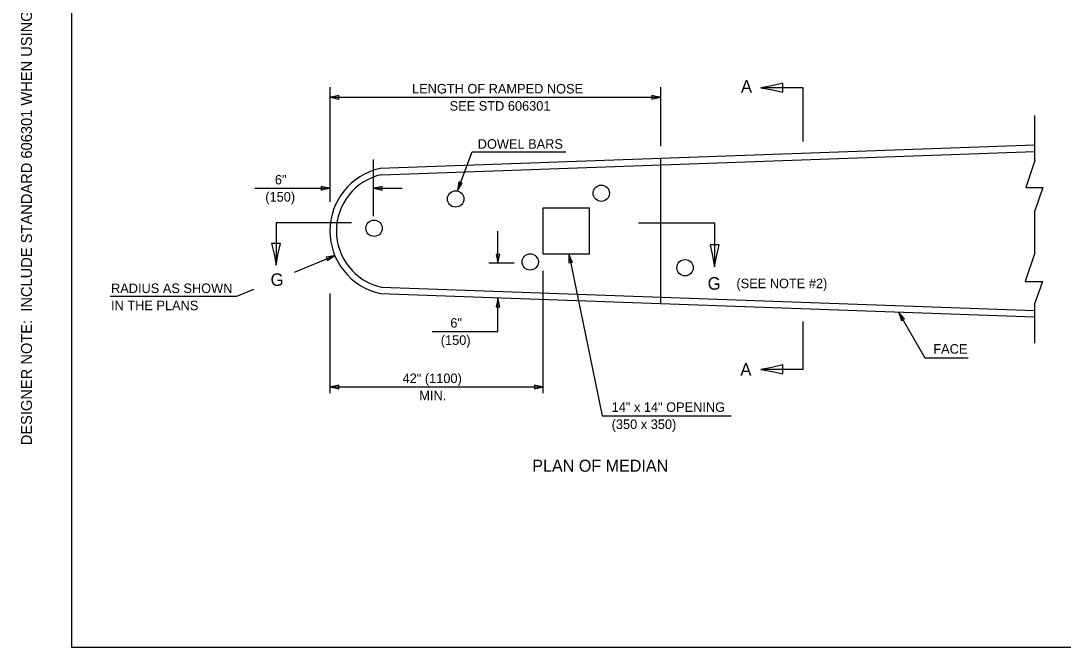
# Model space of a CAD drawing. Extents: x 2261760 to 2262407, y -3123833 to -3123433.
# Drawn here: x 2261760.4 to 2262093, y -3123833.5 to -3123633.5 of the extents above; entities that cross this region are included whole.
import ezdxf

# ---------------------------------------------------------------- set-up
doc = ezdxf.new("R2010")
doc.units = 0
for name, color, linetype in [('Default', 7, 'Continuous'), ('RD_Pr_Roadway_Dimensions', 7, 'Continuous'), ('RD_Pr_Roadway_Items', 7, 'Continuous'), ('RD_Pr_Roadway_Notes', 7, 'Continuous'), ('SC_Scratch7', 7, 'Continuous')]:
    doc.layers.add(name, color=color, linetype=linetype)

msp = doc.modelspace()

# ---------------------------------------------------------------- linework, layer by layer
at = {"layer": 'Default'}
msp.add_lwpolyline([(2261776.58, -3123833.48), (2262406.58, -3123833.48), (2262406.58, -3123433.48), (2261776.58, -3123433.48)], close=True, dxfattribs=at)
at = {"layer": 'RD_Pr_Roadway_Dimensions'}
for p, q in [((2261859.08, -3123691.32), (2261859.08, -3123654.68)), ((2261964.59, -3123673.47), (2261964.59, -3123654.68)), ((2261859.08, -3123657.9), (2261964.59, -3123657.9)), ((2261872.92, -3123695.9), (2261872.92, -3123677.77)), ((2261835.1, -3123686.93), (2261859.08, -3123686.93)), ((2261872.92, -3123686.93), (2261882.06, -3123686.93)), ((2261912.67, -3123710.9), (2261912.67, -3123700.66)), ((2261917.84, -3123710.9), (2261909.77, -3123710.9)), ((2261927.14, -3123752.41), (2261927.14, -3123713.32)), ((2261859.08, -3123752.41), (2261859.08, -3123720.53)), ((2261912.67, -3123732.69), (2261912.67, -3123721.97)), ((2261891.71, -3123732.69), (2261912.67, -3123732.69)), ((2261859.08, -3123750.37), (2261927.14, -3123750.37))]:
    msp.add_line(p, q, dxfattribs=at)
for points in [[(2261861.88, -3123658.49), (2261861.88, -3123657.9), (2261861.88, -3123657.32), (2261860.48, -3123657.66), (2261859.08, -3123657.9), (2261860.57, -3123658.18)], [(2261961.79, -3123657.32), (2261961.79, -3123657.9), (2261961.79, -3123658.49), (2261963.19, -3123658.15), (2261964.59, -3123657.9), (2261963.09, -3123657.63)], [(2261856.28, -3123686.35), (2261856.28, -3123686.93), (2261856.28, -3123687.52), (2261857.68, -3123687.17), (2261859.08, -3123686.93), (2261857.59, -3123686.66)], [(2261875.71, -3123687.52), (2261875.72, -3123686.93), (2261875.72, -3123686.35), (2261874.32, -3123686.69), (2261872.92, -3123686.93), (2261874.41, -3123687.2)], [(2261913.25, -3123708.11), (2261912.67, -3123708.1), (2261912.08, -3123708.1), (2261912.42, -3123709.5), (2261912.67, -3123710.9), (2261912.94, -3123709.41)], [(2261912.08, -3123724.77), (2261912.67, -3123724.77), (2261913.25, -3123724.77), (2261912.91, -3123723.37), (2261912.67, -3123721.97), (2261912.39, -3123723.47)], [(2261861.88, -3123750.96), (2261861.88, -3123750.37), (2261861.88, -3123749.79), (2261860.48, -3123750.13), (2261859.08, -3123750.37), (2261860.57, -3123750.64)], [(2261924.34, -3123749.79), (2261924.34, -3123750.37), (2261924.34, -3123750.96), (2261925.74, -3123750.62), (2261927.14, -3123750.37), (2261925.65, -3123750.1)]]:
    msp.add_lwpolyline(points, close=True, dxfattribs=at)
at = {"layer": 'RD_Pr_Roadway_Items'}
for p, q in [((2262084, -3123678.09), (2262084, -3123663.74)), ((2261875.05, -3123680.57), (2262084, -3123673.11)), ((2261875.5, -3123682.6), (2262084, -3123675.15)), ((2261964.59, -3123723.74), (2261964.59, -3123677.37)), ((2262084, -3123678.09), (2262081.07, -3123686.68)), ((2261945.65, -3123688.52), (2261945.65, -3123688.52)), ((2262081.07, -3123686.68), (2262086.55, -3123686.68)), ((2262086.55, -3123686.68), (2262084, -3123694.16)), ((2261899.18, -3123690.34), (2261899.18, -3123690.34)), ((2261927.14, -3123707.91), (2261927.14, -3123693.21)), ((2261927.14, -3123693.21), (2261941.84, -3123693.21)), ((2261941.84, -3123707.91), (2261941.84, -3123693.21)), ((2262084, -3123707.56), (2262084, -3123694.16)), ((2261873.15, -3123699.71), (2261873.15, -3123699.71)), ((2261927.14, -3123707.91), (2261941.84, -3123707.91)), ((2262084, -3123707.56), (2262080.89, -3123716.69)), ((2261922.96, -3123710.48), (2261922.96, -3123710.48)), ((2261972.38, -3123712.31), (2261972.38, -3123712.31)), ((2261875.5, -3123718.51), (2262084, -3123725.97)), ((2262080.89, -3123716.69), (2262086.37, -3123716.69)), ((2262086.37, -3123716.69), (2262084, -3123723.63)), ((2261875.05, -3123720.55), (2262083.85, -3123728.01)), ((2262084, -3123736.43), (2262084, -3123723.63))]:
    msp.add_line(p, q, dxfattribs=at)
for centre in [(2261945.65, -3123688.52), (2261899.18, -3123690.34), (2261873.15, -3123699.71), (2261922.96, -3123710.48), (2261972.38, -3123712.31)]:
    msp.add_circle(centre, 2.61, dxfattribs=at)
for radius in [20.45, 18.4]:
    msp.add_arc((2261879.51, -3123700.56), radius, 102.6023, 257.3977, dxfattribs=at)
at = {"layer": 'RD_Pr_Roadway_Notes'}
for p, q in [((2262010.07, -3123654.82), (2261996.53, -3123654.82)), ((2262010.07, -3123672.02), (2262010.07, -3123654.82)), ((2261899.75, -3123687.75), (2261904.48, -3123675.32)), ((2261904.48, -3123675.32), (2261934.3, -3123675.32)), ((2261865.99, -3123698.01), (2261841.86, -3123698.01)), ((2261841.86, -3123698.01), (2261841.86, -3123711.53)), ((2261957.53, -3123698.01), (2261981.79, -3123698.01)), ((2261981.79, -3123698.01), (2261981.79, -3123712.03)), ((2261847.73, -3123713.77), (2261860.63, -3123708.41)), ((2261935.29, -3123707.91), (2261945.89, -3123759.56)), ((2261829.4, -3123721.39), (2261834.77, -3123719.16)), ((2261788.95, -3123721.39), (2261829.4, -3123721.39)), ((2262040.47, -3123726.46), (2262048.9, -3123741.05)), ((2262010.07, -3123744.78), (2262010.07, -3123729.48)), ((2262048.9, -3123741.05), (2262062.71, -3123741.05)), ((2262010.07, -3123744.78), (2261996.53, -3123744.78)), ((2261945.89, -3123759.56), (2261987.05, -3123759.56))]:
    msp.add_line(p, q, dxfattribs=at)
for points in [[(2262003.52, -3123656.28), (2262003.53, -3123654.82), (2262003.53, -3123653.35), (2262000.03, -3123654.21), (2261996.53, -3123654.82), (2262000.26, -3123655.5)], [(2261901.29, -3123685.34), (2261900.75, -3123685.13), (2261900.2, -3123684.93), (2261900.02, -3123686.36), (2261899.75, -3123687.75), (2261900.54, -3123686.45)], [(2261843.32, -3123704.53), (2261841.86, -3123704.53), (2261840.39, -3123704.53), (2261841.25, -3123708.03), (2261841.86, -3123711.53), (2261842.54, -3123707.8)], [(2261983.25, -3123705.03), (2261981.79, -3123705.03), (2261980.33, -3123705.03), (2261981.18, -3123708.53), (2261981.79, -3123712.03), (2261982.47, -3123708.3)], [(2261857.82, -3123708.94), (2261858.04, -3123709.48), (2261858.27, -3123710.02), (2261859.43, -3123709.17), (2261860.63, -3123708.41), (2261859.15, -3123708.73)], [(2261935.28, -3123710.77), (2261935.85, -3123710.65), (2261936.42, -3123710.54), (2261935.81, -3123709.23), (2261935.29, -3123707.91), (2261935.32, -3123709.43)], [(2262041.36, -3123729.17), (2262041.87, -3123728.88), (2262042.38, -3123728.59), (2262041.38, -3123727.55), (2262040.47, -3123726.46), (2262040.98, -3123727.88)], [(2262003.52, -3123746.24), (2262003.53, -3123744.78), (2262003.53, -3123743.32), (2262000.03, -3123744.17), (2261996.53, -3123744.78), (2262000.26, -3123745.46)]]:
    msp.add_lwpolyline(points, close=True, dxfattribs=at)

# ---------------------------------------------------------------- texts
at = {"layer": 'RD_Pr_Roadway_Dimensions'}
for s, p in [('LENGTH OF RAMPED NOSE', (2261885.26, -3123656.68)), ('SEE STD 606301', (2261897.25, -3123662.17)), ('6"', (2261841.48, -3123685.71)), ('(150)', (2261838.43, -3123691.2)), ('6"', (2261897.47, -3123731.46)), ('(150)', (2261894.42, -3123736.95)), ('42" (1100)', (2261882.24, -3123749.15)), ('MIN.', (2261887.57, -3123754.64))]:
    msp.add_text(s, height=3.048, dxfattribs=at).set_placement(p)
at = {"layer": 'RD_Pr_Roadway_Notes'}
for s, height, p in [('A', 4, (2261990.2, -3123656.42)), ('DOWEL BARS', 3.048, (2261906.22, -3123674.32)), ('G', 4, (2261840.12, -3123718.12)), ('G', 4, (2261979.59, -3123719.33)), ('(SEE NOTE #2)', 3.048, (2261988.76, -3123718.85)), ('RADIUS AS SHOWN', 3.048, (2261789.21, -3123720.4)), ('IN THE PLANS', 3.048, (2261789.21, -3123725.88)), ('FACE', 3.048, (2262051.59, -3123739.77)), ('A', 4, (2261990, -3123746.78)), ('14" x 14" OPENING', 3.048, (2261948.95, -3123758.34)), ('(350 x 350)', 3.048, (2261948.95, -3123763.82)), ('PLAN OF MEDIAN', 3.84, (2261923.63, -3123777.46))]:
    msp.add_text(s, height=height, dxfattribs=at).set_placement(p)
at = {"layer": 'SC_Scratch7'}
msp.add_text('DESIGNER NOTE:  INCLUDE STANDARD 606301 WHEN USING THIS DETAIL.', height=3.5, rotation=90, dxfattribs=at).set_placement((2261763.99, -3123769.01))

doc.saveas('drawing.dxf')
